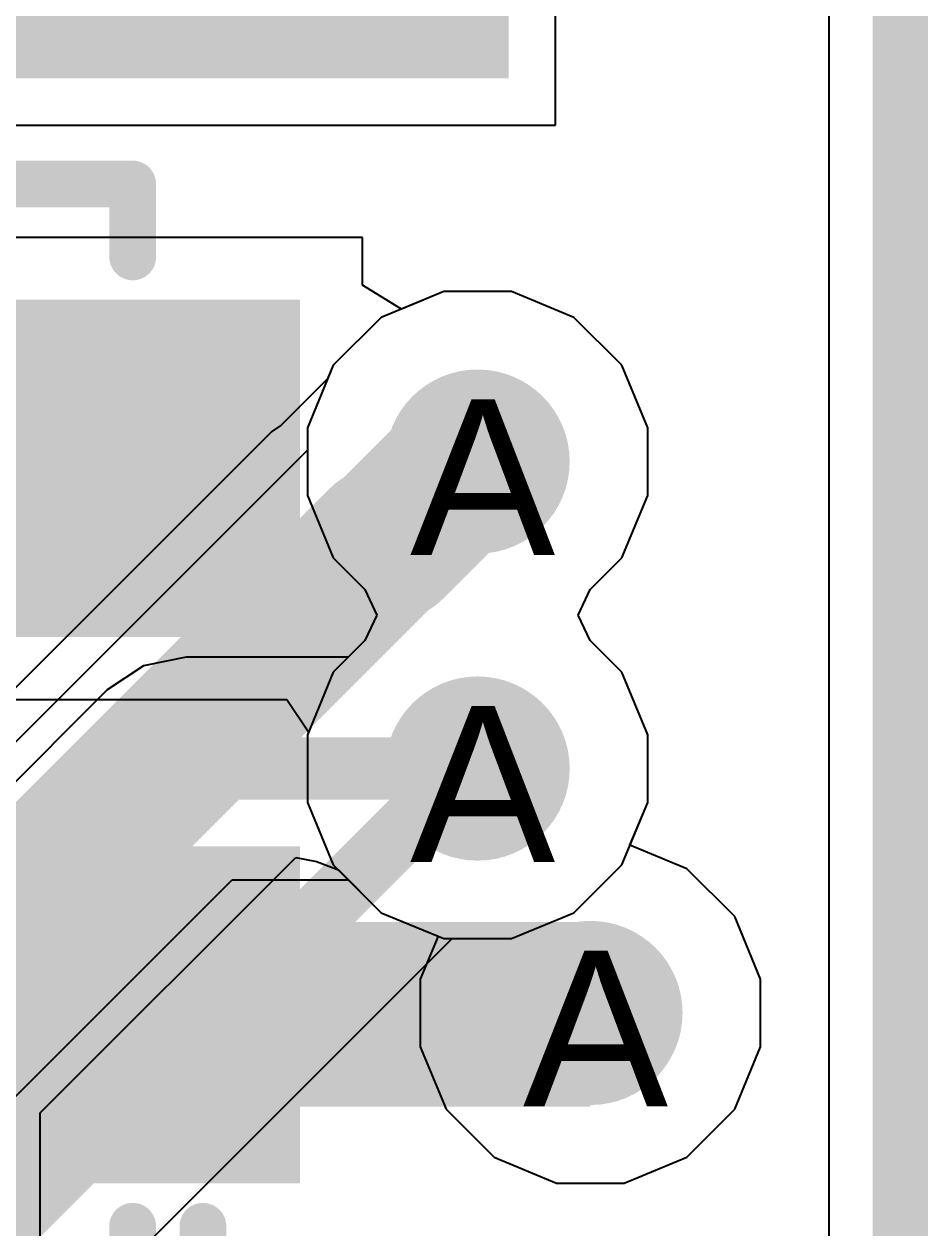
# Model space of a CAD drawing. Header units: inches. Extents: x 0 to 5271, y 0 to 5417.
# Drawn here: x 147.121 to 150.063, y 86.748 to 90.669 of the extents above; entities that cross this region are included whole.
import ezdxf

# ---------------------------------------------------------------- set-up
doc = ezdxf.new("R2010")
doc.units = ezdxf.units.IN
for name, color, linetype in [('Board_Outline', 216, 'Continuous'), ('Bottom Layer', 5, 'Continuous'), ('Bottom Overlay', 54, 'Continuous'), ('Bottom Paste', 16, 'Continuous'), ('Bottom Solder', 6, 'Continuous'), ('Drill Drawing', 1, 'Continuous'), ('L2_GND1', 16, 'Continuous'), ('L3_SIG1', 76, 'Continuous'), ('L4_PWR', 90, 'Continuous'), ('L5_GND2', 156, 'Continuous'), ('L6_SIG2', 130, 'Continuous'), ('L7_GND3', 216, 'Continuous'), ('Top Layer', 1, 'Continuous'), ('Top Overlay', 2, 'Continuous'), ('Top Paste', 8, 'Continuous'), ('Top Solder', 216, 'Continuous'), ('Via Holes', 16, 'Continuous')]:
    doc.layers.add(name, color=color, linetype=linetype)
doc.styles.add('Arial', font='', dxfattribs={"height": 0.2})
doc.styles.get('Arial').set_extended_font_data('Arial')

# ---------------------------------------------------------------- blocks, each defined once
blk = doc.blocks.new('TF31_30S_0_5SH_800__B_121')
at = {"layer": 'Bottom Layer'}
blk.add_hatch(color=5, dxfattribs=at).paths.add_polyline_path([(-8.25, 0.525), (-10.15, 0.525), (-10.15, 2.725), (-8.25, 2.725)])
at = {"layer": 'Bottom Paste'}
blk.add_hatch(color=16, dxfattribs=at).paths.add_polyline_path([(-8.25, 0.525), (-10.15, 0.525), (-10.15, 2.725), (-8.25, 2.725)])
at = {"layer": 'Bottom Solder'}
blk.add_hatch(color=6, dxfattribs=at).paths.add_polyline_path([(-8.1484, 0.4234), (-10.2516, 0.4234), (-10.2516, 2.8266), (-8.1484, 2.8266)])
at = {"layer": 'Bottom Overlay'}
blk.add_lwpolyline([(9.65, 4.075, 0.127, 0.127, 0), (-9.65, 4.075, 0.127, 0.127, 0)], format="xyseb", dxfattribs=at)
blk = doc.blocks.new('SMD3535_342')
at = {"layer": 'Top Layer'}
for points in [[(0.8651, 1.3885), (2.4101, 1.3885), (2.4101, 0.3915), (0.8651, 0.3915)], [(0.8651, -0.3915), (2.4101, -0.3915), (2.4101, -1.3885), (0.8651, -1.3885)]]:
    blk.add_hatch(color=1, dxfattribs=at).paths.add_polyline_path(points)
at = {"layer": 'Top Paste'}
for points in [[(0.8651, 1.3885), (2.4101, 1.3885), (2.4101, 0.3915), (0.8651, 0.3915)], [(0.8651, -0.3915), (2.4101, -0.3915), (2.4101, -1.3885), (0.8651, -1.3885)]]:
    blk.add_hatch(color=8, dxfattribs=at).paths.add_polyline_path(points)
at = {"layer": 'Top Solder'}
for points in [[(0.8143, 1.4393), (2.4609, 1.4393), (2.4609, 0.3407), (0.8143, 0.3407)], [(0.8143, -0.3407), (2.4609, -0.3407), (2.4609, -1.4393), (0.8143, -1.4393)]]:
    blk.add_hatch(color=216, dxfattribs=at).paths.add_polyline_path(points)
at = {"layer": 'Top Overlay'}
for points in [[(-1.9162, 1.8162, 0.1524, 0.1524, 0), (1.9162, 1.8162, 0.1524, 0.1524, 0)], [(1.9162, 1.5789, 0.1524, 0.1524, 0), (1.9162, 1.8162, 0.1524, 0.1524, 0)], [(2.54, -0.889, 0.254, 0.254, 0), (2.921, -0.889, 0.254, 0.254, 0)], [(1.9162, -1.8162, 0.1524, 0.1524, 0), (1.9162, -1.5789, 0.1524, 0.1524, 0)], [(2.1448, -2.0448, 0.1524, 0.1524, 0), (2.1448, -1.5789, 0.1524, 0.1524, 0)]]:
    blk.add_lwpolyline(points, format="xyseb", dxfattribs=at)
for points in [[(1.8781, 1.8162, 0.0762, 0.0762, 1), (1.9543, 1.8162, 0.0762, 0.0762, 1)], [(1.8781, 1.8162, 0.0762, 0.0762, 1), (1.9543, 1.8162, 0.0762, 0.0762, 1)], [(1.8781, 1.5789, 0.0762, 0.0762, 1), (1.9543, 1.5789, 0.0762, 0.0762, 1)], [(2.4765, -0.889, 0.127, 0.127, 1), (2.6035, -0.889, 0.127, 0.127, 1)], [(2.8575, -0.889, 0.127, 0.127, 1), (2.9845, -0.889, 0.127, 0.127, 1)], [(1.8781, -1.5789, 0.0762, 0.0762, 1), (1.9543, -1.5789, 0.0762, 0.0762, 1)], [(2.1067, -1.5789, 0.0762, 0.0762, 1), (2.1829, -1.5789, 0.0762, 0.0762, 1)]]:
    blk.add_lwpolyline(points, format="xyseb", close=True, dxfattribs=at)
blk = doc.blocks.new('SMD3535_343')
at = {"layer": 'Top Overlay'}
for points in [[(2.1448, -2.0448, 0.1524, 0.1524, 0), (2.1448, -1.5789, 0.1524, 0.1524, 0)], [(1.7768, -2.0448, 0.1524, 0.1524, 0), (2.1448, -2.0448, 0.1524, 0.1524, 0)]]:
    blk.add_lwpolyline(points, format="xyseb", dxfattribs=at)
for points in [[(1.7387, -2.0448, 0.0762, 0.0762, 1), (1.8149, -2.0448, 0.0762, 0.0762, 1)], [(2.1067, -2.0448, 0.0762, 0.0762, 1), (2.1829, -2.0448, 0.0762, 0.0762, 1)], [(2.1067, -2.0448, 0.0762, 0.0762, 1), (2.1829, -2.0448, 0.0762, 0.0762, 1)]]:
    blk.add_lwpolyline(points, format="xyseb", close=True, dxfattribs=at)

msp = doc.modelspace()

# ---------------------------------------------------------------- hatches: boundary and pattern name
at = {"layer": 'Bottom Layer'}
h = msp.add_hatch(color=5, dxfattribs=at)
edge = h.paths.add_edge_path()
edge.add_arc((148.5972, 89.244), 0.3, 0, 360)
h = msp.add_hatch(color=5, dxfattribs=at)
edge = h.paths.add_edge_path()
edge.add_arc((148.5972, 88.244), 0.3, 0, 360)
h = msp.add_hatch(color=5, dxfattribs=at)
edge = h.paths.add_edge_path()
edge.add_arc((148.9647, 87.4478), 0.3, 0, 360)
at = {"layer": 'L2_GND1'}
h = msp.add_hatch(color=16, dxfattribs=at)
edge = h.paths.add_edge_path()
edge.add_arc((148.5972, 89.244), 0.3, 0, 360)
h = msp.add_hatch(color=16, dxfattribs=at)
edge = h.paths.add_edge_path()
edge.add_arc((148.5972, 88.244), 0.3, 0, 360)
h = msp.add_hatch(color=16, dxfattribs=at)
edge = h.paths.add_edge_path()
edge.add_arc((148.9647, 87.4478), 0.3, 0, 360)
at = {"layer": 'L3_SIG1'}
h = msp.add_hatch(color=76, dxfattribs=at)
edge = h.paths.add_edge_path()
edge.add_arc((148.5972, 89.244), 0.3, 0, 360)
h = msp.add_hatch(color=76, dxfattribs=at)
edge = h.paths.add_edge_path()
edge.add_arc((148.5972, 88.244), 0.3, 0, 360)
h = msp.add_hatch(color=76, dxfattribs=at)
edge = h.paths.add_edge_path()
edge.add_arc((148.9647, 87.4478), 0.3, 0, 360)
at = {"layer": 'L4_PWR'}
h = msp.add_hatch(color=90, dxfattribs=at)
edge = h.paths.add_edge_path()
edge.add_arc((148.5972, 89.244), 0.3, 0, 360)
h = msp.add_hatch(color=90, dxfattribs=at)
edge = h.paths.add_edge_path()
edge.add_arc((148.5972, 88.244), 0.3, 0, 360)
h = msp.add_hatch(color=90, dxfattribs=at)
edge = h.paths.add_edge_path()
edge.add_arc((148.9647, 87.4478), 0.3, 0, 360)
at = {"layer": 'L5_GND2'}
h = msp.add_hatch(color=156, dxfattribs=at)
edge = h.paths.add_edge_path()
edge.add_arc((148.5972, 89.244), 0.3, 0, 360)
h = msp.add_hatch(color=156, dxfattribs=at)
edge = h.paths.add_edge_path()
edge.add_arc((148.5972, 88.244), 0.3, 0, 360)
h = msp.add_hatch(color=156, dxfattribs=at)
edge = h.paths.add_edge_path()
edge.add_arc((148.9647, 87.4478), 0.3, 0, 360)
at = {"layer": 'L6_SIG2'}
h = msp.add_hatch(color=130, dxfattribs=at)
edge = h.paths.add_edge_path()
edge.add_arc((148.5972, 89.244), 0.3, 0, 360)
h = msp.add_hatch(color=130, dxfattribs=at)
edge = h.paths.add_edge_path()
edge.add_arc((148.5972, 88.244), 0.3, 0, 360)
h = msp.add_hatch(color=130, dxfattribs=at)
edge = h.paths.add_edge_path()
edge.add_arc((148.9647, 87.4478), 0.3, 0, 360)
at = {"layer": 'L7_GND3'}
h = msp.add_hatch(color=216, dxfattribs=at)
edge = h.paths.add_edge_path()
edge.add_arc((148.5972, 89.244), 0.3, 0, 360)
h = msp.add_hatch(color=216, dxfattribs=at)
edge = h.paths.add_edge_path()
edge.add_arc((148.5972, 88.244), 0.3, 0, 360)
h = msp.add_hatch(color=216, dxfattribs=at)
edge = h.paths.add_edge_path()
edge.add_arc((148.9647, 87.4478), 0.3, 0, 360)
at = {"layer": 'Top Layer'}
h = msp.add_hatch(color=1, dxfattribs=at)
edge = h.paths.add_edge_path()
edge.add_arc((148.5972, 89.244), 0.3, 0, 360)
h = msp.add_hatch(color=1, dxfattribs=at)
edge = h.paths.add_edge_path()
edge.add_arc((148.5972, 88.244), 0.3, 0, 360)
msp.add_hatch(color=1, dxfattribs=at).paths.add_polyline_path([(148.9647, 87.1428), (148.9647, 87.7438), (147.1958, 87.7438), (147.1958, 87.1428)])
h = msp.add_hatch(color=1, dxfattribs=at)
edge = h.paths.add_edge_path()
edge.add_arc((148.9647, 87.4478), 0.3, 0, 360)
at = {"layer": 'Via Holes'}
h = msp.add_hatch(color=7, dxfattribs=at)
edge = h.paths.add_edge_path()
edge.add_arc((148.5972, 89.244), 0.15, 0, 360)
h = msp.add_hatch(color=7, dxfattribs=at)
edge = h.paths.add_edge_path()
edge.add_arc((148.5972, 88.244), 0.15, 0, 360)
h = msp.add_hatch(color=7, dxfattribs=at)
edge = h.paths.add_edge_path()
edge.add_arc((148.9647, 87.4478), 0.15, 0, 360)

# ---------------------------------------------------------------- linework, layer by layer
at = {"layer": 'Board_Outline'}
msp.add_lwpolyline([(150, 0, 0.127, 0.127, 0), (150, 110, 0.127, 0.127, 0)], format="xyseb", dxfattribs=at)
at = {"layer": 'Bottom Layer'}
for p, q in [((149.741, 109.741), (149.741, 68.5799)), ((148.8512, 90.34), (148.8512, 92.748)), ((146.1432, 90.34), (148.8512, 90.34)), ((148.487, 89.798), (148.2834, 89.7137)), ((148.7074, 89.798), (148.487, 89.798)), ((148.911, 89.7137), (148.7074, 89.798)), ((148.2834, 89.7137), (148.1275, 89.5578)), ((149.0668, 89.5578), (148.911, 89.7137)), ((148.1275, 89.5578), (148.0432, 89.3542)), ((149.1512, 89.3542), (149.0668, 89.5578)), ((148.0432, 89.3542), (148.0432, 89.2814)), ((149.1512, 89.1338), (149.1512, 89.3542)), ((148.0432, 89.2814), (146.7401, 87.9782)), ((149.0668, 88.9302), (149.1512, 89.1338)), ((148.9636, 88.827), (149.0668, 88.9302)), ((148.9251, 88.744), (148.9636, 88.827)), ((148.9636, 88.661), (148.9251, 88.744)), ((149.0668, 88.5578), (148.9636, 88.661)), ((149.1512, 88.3542), (149.0668, 88.5578)), ((149.1512, 88.1338), (149.1512, 88.3542)), ((149.0668, 87.9302), (149.1512, 88.1338)), ((148.911, 87.7744), (149.0668, 87.9302)), ((148.7074, 87.69), (148.911, 87.7744)), ((147.3947, 86.5707), (148.514, 87.69)), ((148.514, 87.69), (148.7074, 87.69))]:
    msp.add_line(p, q, dxfattribs=at)
for points in [[(146.4052, 87.094, 0.254, 0.254, 0), (148.5552, 89.244, 0.254, 0.254, 0)], [(148.5552, 89.244, 0.254, 0.254, 0), (148.5972, 89.244, 0.254, 0.254, 0)], [(146.9052, 86.594, 0.2032, 0.2032, 0), (148.5552, 88.244, 0.2032, 0.2032, 0)], [(148.5552, 88.244, 0.2032, 0.2032, 0), (148.5972, 88.244, 0.2032, 0.2032, 0)]]:
    msp.add_lwpolyline(points, format="xyseb", dxfattribs=at)
for points in [[(148.4917, 89.244, 0.127, 0.127, 1), (148.6187, 89.244, 0.127, 0.127, 1)], [(148.4917, 89.244, 0.127, 0.127, 1), (148.6187, 89.244, 0.127, 0.127, 1)], [(148.5337, 89.244, 0.127, 0.127, 1), (148.6607, 89.244, 0.127, 0.127, 1)], [(148.5044, 88.244, 0.1016, 0.1016, 1), (148.606, 88.244, 0.1016, 0.1016, 1)], [(148.5044, 88.244, 0.1016, 0.1016, 1), (148.606, 88.244, 0.1016, 0.1016, 1)], [(148.5464, 88.244, 0.1016, 0.1016, 1), (148.648, 88.244, 0.1016, 0.1016, 1)]]:
    msp.add_lwpolyline(points, format="xyseb", close=True, dxfattribs=at)
at = {"layer": 'L2_GND1'}
for p, q in [((149.741, 91.5922), (149.741, 74.4681)), ((148.487, 89.798), (148.2834, 89.7137)), ((148.7074, 89.798), (148.487, 89.798)), ((148.911, 89.7137), (148.7074, 89.798)), ((148.2834, 89.7137), (148.1275, 89.5578)), ((149.0668, 89.5578), (148.911, 89.7137)), ((148.1275, 89.5578), (148.0432, 89.3542)), ((149.1512, 89.3542), (149.0668, 89.5578)), ((148.0432, 89.3542), (148.0432, 89.1338)), ((149.1512, 89.1338), (149.1512, 89.3542)), ((148.0432, 89.1338), (148.1275, 88.9302)), ((149.0668, 88.9302), (149.1512, 89.1338)), ((148.1275, 88.9302), (148.2307, 88.827)), ((148.9636, 88.827), (149.0668, 88.9302)), ((148.2307, 88.827), (148.2693, 88.744)), ((148.9251, 88.744), (148.9636, 88.827)), ((148.2693, 88.744), (148.2307, 88.661)), ((148.9636, 88.661), (148.9251, 88.744)), ((148.2307, 88.661), (148.1275, 88.5578)), ((149.0668, 88.5578), (148.9636, 88.661)), ((148.1275, 88.5578), (148.0432, 88.3542)), ((149.1512, 88.3542), (149.0668, 88.5578)), ((148.0432, 88.3542), (148.0432, 88.1338)), ((149.1512, 88.1338), (149.1512, 88.3542)), ((148.0432, 88.1338), (148.1275, 87.9302)), ((149.0934, 87.9942), (149.1512, 88.1338)), ((149.2786, 87.9175), (149.0934, 87.9942)), ((148.1275, 87.9302), (148.2834, 87.7744)), ((149.4344, 87.7617), (149.2786, 87.9175)), ((148.2834, 87.7744), (148.4686, 87.6976)), ((149.5187, 87.558), (149.4344, 87.7617)), ((148.4686, 87.6976), (148.4107, 87.558)), ((148.4107, 87.558), (148.4107, 87.3376)), ((149.5187, 87.3376), (149.5187, 87.558)), ((148.4107, 87.3376), (148.4951, 87.134)), ((149.4344, 87.134), (149.5187, 87.3376)), ((148.4951, 87.134), (148.6509, 86.9782)), ((149.2786, 86.9782), (149.4344, 87.134)), ((148.6509, 86.9782), (148.8545, 86.8938)), ((149.0749, 86.8938), (149.2786, 86.9782)), ((148.8545, 86.8938), (149.0749, 86.8938))]:
    msp.add_line(p, q, dxfattribs=at)
at = {"layer": 'L3_SIG1'}
for p, q in [((149.741, 109.741), (149.741, 0.259)), ((148.487, 89.798), (148.2834, 89.7137)), ((148.7074, 89.798), (148.487, 89.798)), ((148.911, 89.7137), (148.7074, 89.798)), ((148.2834, 89.7137), (148.1275, 89.5578)), ((149.0668, 89.5578), (148.911, 89.7137)), ((148.1275, 89.5578), (148.0432, 89.3542)), ((149.1512, 89.3542), (149.0668, 89.5578)), ((148.0432, 89.3542), (148.0432, 89.1338)), ((149.1512, 89.1338), (149.1512, 89.3542)), ((148.0432, 89.1338), (148.1275, 88.9302)), ((149.0668, 88.9302), (149.1512, 89.1338)), ((148.1275, 88.9302), (148.2307, 88.827)), ((148.9636, 88.827), (149.0668, 88.9302)), ((148.2307, 88.827), (148.2693, 88.744)), ((148.9251, 88.744), (148.9636, 88.827)), ((148.2693, 88.744), (148.2307, 88.661)), ((148.9636, 88.661), (148.9251, 88.744)), ((148.2307, 88.661), (148.1275, 88.5578)), ((149.0668, 88.5578), (148.9636, 88.661)), ((148.1275, 88.5578), (148.0432, 88.3542)), ((149.1512, 88.3542), (149.0668, 88.5578)), ((148.0432, 88.3542), (148.0432, 88.1338)), ((149.1512, 88.1338), (149.1512, 88.3542)), ((148.0432, 88.1338), (148.1275, 87.9302)), ((149.0668, 87.9302), (149.1512, 88.1338)), ((148.1275, 87.9302), (148.2834, 87.7744)), ((148.911, 87.7744), (149.0668, 87.9302)), ((148.2834, 87.7744), (148.487, 87.69)), ((148.7074, 87.69), (148.911, 87.7744)), ((148.487, 87.69), (148.7074, 87.69))]:
    msp.add_line(p, q, dxfattribs=at)
at = {"layer": 'L4_PWR'}
for p, q in [((149.741, 91.5922), (149.741, 74.4681)), ((148.487, 89.798), (148.2834, 89.7137)), ((148.7074, 89.798), (148.487, 89.798)), ((148.911, 89.7137), (148.7074, 89.798)), ((148.2834, 89.7137), (148.1275, 89.5578)), ((149.0668, 89.5578), (148.911, 89.7137)), ((148.1275, 89.5578), (148.0432, 89.3542)), ((149.1512, 89.3542), (149.0668, 89.5578)), ((148.0432, 89.3542), (148.0432, 89.1338)), ((149.1512, 89.1338), (149.1512, 89.3542)), ((148.0432, 89.1338), (148.1275, 88.9302)), ((149.0668, 88.9302), (149.1512, 89.1338)), ((148.1275, 88.9302), (148.2307, 88.827)), ((148.9636, 88.827), (149.0668, 88.9302)), ((148.2307, 88.827), (148.2693, 88.744)), ((148.9251, 88.744), (148.9636, 88.827)), ((148.2693, 88.744), (148.2307, 88.661)), ((148.9636, 88.661), (148.9251, 88.744)), ((148.2307, 88.661), (148.1275, 88.5578)), ((149.0668, 88.5578), (148.9636, 88.661)), ((148.1275, 88.5578), (148.0432, 88.3542)), ((149.1512, 88.3542), (149.0668, 88.5578)), ((148.0432, 88.3542), (148.0432, 88.1338)), ((149.1512, 88.1338), (149.1512, 88.3542)), ((148.0432, 88.1338), (148.1275, 87.9302)), ((149.0934, 87.9942), (149.1512, 88.1338)), ((149.2786, 87.9175), (149.0934, 87.9942)), ((148.1275, 87.9302), (148.2834, 87.7744)), ((149.4344, 87.7617), (149.2786, 87.9175)), ((148.2834, 87.7744), (148.4686, 87.6976)), ((149.5187, 87.558), (149.4344, 87.7617)), ((148.4686, 87.6976), (148.4107, 87.558)), ((148.4107, 87.558), (148.4107, 87.3376)), ((149.5187, 87.3376), (149.5187, 87.558)), ((148.4107, 87.3376), (148.4951, 87.134)), ((149.4344, 87.134), (149.5187, 87.3376)), ((148.4951, 87.134), (148.6509, 86.9782)), ((149.2786, 86.9782), (149.4344, 87.134)), ((148.6509, 86.9782), (148.8545, 86.8938)), ((149.0749, 86.8938), (149.2786, 86.9782)), ((148.8545, 86.8938), (149.0749, 86.8938))]:
    msp.add_line(p, q, dxfattribs=at)
at = {"layer": 'L5_GND2'}
for p, q in [((149.741, 109.741), (149.741, 0.259)), ((148.487, 89.798), (148.2834, 89.7137)), ((148.7074, 89.798), (148.487, 89.798)), ((148.911, 89.7137), (148.7074, 89.798)), ((148.2834, 89.7137), (148.1275, 89.5578)), ((149.0668, 89.5578), (148.911, 89.7137)), ((148.1275, 89.5578), (148.0432, 89.3542)), ((149.1512, 89.3542), (149.0668, 89.5578)), ((148.0432, 89.3542), (148.0432, 89.1338)), ((149.1512, 89.1338), (149.1512, 89.3542)), ((148.0432, 89.1338), (148.1275, 88.9302)), ((149.0668, 88.9302), (149.1512, 89.1338)), ((148.1275, 88.9302), (148.2307, 88.827)), ((148.9636, 88.827), (149.0668, 88.9302)), ((148.2307, 88.827), (148.2693, 88.744)), ((148.9251, 88.744), (148.9636, 88.827)), ((148.2693, 88.744), (148.2307, 88.661)), ((148.9636, 88.661), (148.9251, 88.744)), ((148.2307, 88.661), (148.1763, 88.6066)), ((149.0668, 88.5578), (148.9636, 88.661)), ((147.6481, 88.6066), (147.5093, 88.579)), ((148.1763, 88.6066), (147.6481, 88.6066)), ((147.6481, 88.6066), (147.6481, 88.6066)), ((147.5093, 88.579), (147.3917, 88.5004)), ((149.1512, 88.3542), (149.0668, 88.5578)), ((147.3917, 88.5004), (142.3179, 83.4266)), ((147.3917, 88.5004), (147.3917, 88.5004)), ((149.1512, 88.1338), (149.1512, 88.3542)), ((149.0668, 87.9302), (149.1512, 88.1338)), ((148.911, 87.7744), (149.0668, 87.9302)), ((146.4875, 86.5707), (147.7982, 87.8814)), ((147.7982, 87.8814), (148.1763, 87.8814)), ((148.1763, 87.8814), (148.2834, 87.7744)), ((148.2834, 87.7744), (148.487, 87.69)), ((148.7074, 87.69), (148.911, 87.7744)), ((148.487, 87.69), (148.7074, 87.69))]:
    msp.add_line(p, q, dxfattribs=at)
for points in [[(142.5743, 83.1703, 0.2032, 0.2032, 0), (147.6481, 88.244, 0.2032, 0.2032, 0)], [(147.6481, 88.244, 0.2032, 0.2032, 0), (148.5972, 88.244, 0.2032, 0.2032, 0)]]:
    msp.add_lwpolyline(points, format="xyseb", dxfattribs=at)
for points in [[(147.5973, 88.244, 0.1016, 0.1016, 1), (147.6989, 88.244, 0.1016, 0.1016, 1)], [(147.5973, 88.244, 0.1016, 0.1016, 1), (147.6989, 88.244, 0.1016, 0.1016, 1)], [(148.5464, 88.244, 0.1016, 0.1016, 1), (148.648, 88.244, 0.1016, 0.1016, 1)]]:
    msp.add_lwpolyline(points, format="xyseb", close=True, dxfattribs=at)
at = {"layer": 'L6_SIG2'}
for p, q in [((149.741, 109.741), (149.741, 0.259)), ((148.487, 89.798), (148.2834, 89.7137)), ((148.7074, 89.798), (148.487, 89.798)), ((148.911, 89.7137), (148.7074, 89.798)), ((148.2834, 89.7137), (148.1275, 89.5578)), ((149.0668, 89.5578), (148.911, 89.7137)), ((148.1275, 89.5578), (148.1091, 89.5133)), ((149.1512, 89.3542), (149.0668, 89.5578)), ((148.1091, 89.5133), (147.958, 89.3623)), ((147.9278, 89.3421), (146.8304, 88.2446)), ((147.958, 89.3623), (147.9278, 89.3421)), ((149.1512, 89.1338), (149.1512, 89.3542)), ((149.0668, 88.9302), (149.1512, 89.1338)), ((148.9636, 88.827), (149.0668, 88.9302)), ((148.9251, 88.744), (148.9636, 88.827)), ((148.9636, 88.661), (148.9251, 88.744)), ((149.0668, 88.5578), (148.9636, 88.661)), ((149.1512, 88.3542), (149.0668, 88.5578)), ((149.1512, 88.1338), (149.1512, 88.3542)), ((149.0668, 87.9302), (149.1512, 88.1338)), ((147.1728, 87.122), (148.0053, 87.9545)), ((148.0053, 87.9545), (148.073, 87.941)), ((148.073, 87.941), (148.144, 87.9137)), ((148.911, 87.7744), (149.0668, 87.9302)), ((148.144, 87.9137), (148.2834, 87.7744)), ((148.2834, 87.7744), (148.487, 87.69)), ((148.7074, 87.69), (148.911, 87.7744)), ((148.487, 87.69), (148.7074, 87.69)), ((147.1728, 69.5339), (147.1728, 87.122))]:
    msp.add_line(p, q, dxfattribs=at)
for points in [[(148.3041, 88.9758, 0.508, 0.508, 0), (148.5723, 89.244, 0.508, 0.508, 0)], [(148.5723, 89.244, 0.508, 0.508, 0), (148.5972, 89.244, 0.508, 0.508, 0)], [(146.6548, 87.3366, 0.508, 0.508, 0), (148.2941, 88.9758, 0.508, 0.508, 0)], [(148.2941, 88.9758, 0.508, 0.508, 0), (148.3041, 88.9758, 0.508, 0.508, 0)]]:
    msp.add_lwpolyline(points, format="xyseb", dxfattribs=at)
for points in [[(148.4453, 89.244, 0.254, 0.254, 1), (148.6993, 89.244, 0.254, 0.254, 1)], [(148.4453, 89.244, 0.254, 0.254, 1), (148.6993, 89.244, 0.254, 0.254, 1)], [(148.4702, 89.244, 0.254, 0.254, 1), (148.7242, 89.244, 0.254, 0.254, 1)], [(148.1671, 88.9758, 0.254, 0.254, 1), (148.4211, 88.9758, 0.254, 0.254, 1)], [(148.1671, 88.9758, 0.254, 0.254, 1), (148.4211, 88.9758, 0.254, 0.254, 1)], [(148.1771, 88.9758, 0.254, 0.254, 1), (148.4311, 88.9758, 0.254, 0.254, 1)], [(148.1771, 88.9758, 0.254, 0.254, 1), (148.4311, 88.9758, 0.254, 0.254, 1)]]:
    msp.add_lwpolyline(points, format="xyseb", close=True, dxfattribs=at)
at = {"layer": 'L7_GND3'}
for p, q in [((149.741, 109.741), (149.741, 0.259)), ((148.487, 89.798), (148.2834, 89.7137)), ((148.7074, 89.798), (148.487, 89.798)), ((148.911, 89.7137), (148.7074, 89.798)), ((148.2834, 89.7137), (148.1275, 89.5578)), ((149.0668, 89.5578), (148.911, 89.7137)), ((148.1275, 89.5578), (148.0432, 89.3542)), ((149.1512, 89.3542), (149.0668, 89.5578)), ((148.0432, 89.3542), (148.0432, 89.1338)), ((149.1512, 89.1338), (149.1512, 89.3542)), ((148.0432, 89.1338), (148.1275, 88.9302)), ((149.0668, 88.9302), (149.1512, 89.1338)), ((148.1275, 88.9302), (148.2307, 88.827)), ((148.9636, 88.827), (149.0668, 88.9302)), ((148.2307, 88.827), (148.2693, 88.744)), ((148.9251, 88.744), (148.9636, 88.827)), ((148.2693, 88.744), (148.2307, 88.661)), ((148.9636, 88.661), (148.9251, 88.744)), ((148.2307, 88.661), (148.1275, 88.5578)), ((149.0668, 88.5578), (148.9636, 88.661)), ((148.1275, 88.5578), (148.0432, 88.3542)), ((149.1512, 88.3542), (149.0668, 88.5578)), ((148.0432, 88.3542), (148.0432, 88.1338)), ((149.1512, 88.1338), (149.1512, 88.3542)), ((148.0432, 88.1338), (148.1275, 87.9302)), ((149.0668, 87.9302), (149.1512, 88.1338)), ((148.1275, 87.9302), (148.2834, 87.7744)), ((148.911, 87.7744), (149.0668, 87.9302)), ((148.2834, 87.7744), (148.487, 87.69)), ((148.7074, 87.69), (148.911, 87.7744)), ((148.487, 87.69), (148.7074, 87.69))]:
    msp.add_line(p, q, dxfattribs=at)
at = {"layer": 'Top Layer'}
for p, q in [((149.741, 109.741), (149.741, 0.259)), ((148.2223, 89.9743), (146.7499, 89.9743)), ((148.2223, 89.8185), (148.2223, 89.9743)), ((148.3493, 89.741), (148.2223, 89.8185)), ((148.487, 89.798), (148.3493, 89.741)), ((148.7074, 89.798), (148.487, 89.798)), ((148.911, 89.7137), (148.7074, 89.798)), ((149.0668, 89.5578), (148.911, 89.7137)), ((149.1512, 89.3542), (149.0668, 89.5578)), ((149.1512, 89.1338), (149.1512, 89.3542)), ((149.0668, 88.9302), (149.1512, 89.1338)), ((148.9636, 88.827), (149.0668, 88.9302)), ((148.9251, 88.744), (148.9636, 88.827)), ((148.9636, 88.661), (148.9251, 88.744)), ((149.0668, 88.5578), (148.9636, 88.661)), ((149.1512, 88.3542), (149.0668, 88.5578)), ((146.7217, 88.4693), (147.9766, 88.4693)), ((147.9766, 88.4693), (148.0471, 88.3637)), ((148.0471, 88.3637), (148.0432, 88.3542)), ((148.0432, 88.3542), (148.0432, 88.1338)), ((149.1512, 88.1338), (149.1512, 88.3542)), ((148.0432, 88.1338), (148.1275, 87.9302)), ((149.0668, 87.9302), (149.1512, 88.1338)), ((148.1275, 87.9302), (148.2834, 87.7744)), ((148.911, 87.7744), (149.0668, 87.9302)), ((148.2834, 87.7744), (148.487, 87.69)), ((148.7074, 87.69), (148.911, 87.7744)), ((148.487, 87.69), (148.7074, 87.69))]:
    msp.add_line(p, q, dxfattribs=at)

# ---------------------------------------------------------------- block references
for name, p in [('SMD3535_343', (145.5582, 92.7495)), ('SMD3535_342', (145.5582, 88.3318))]:
    msp.add_blockref(name, p)
at = {"rotation": 270}
msp.add_blockref('TF31_30S_0_5SH_800__B_121', (145.8722, 82.344), dxfattribs=at)

# ---------------------------------------------------------------- texts
at = {"layer": 'Drill Drawing', "style": 'Arial'}
for p in [(148.3771, 88.9393), (148.3771, 87.9393), (148.7447, 87.1431)]:
    msp.add_text('A', height=0.508, dxfattribs=at).set_placement(p)

doc.saveas('drawing.dxf')
